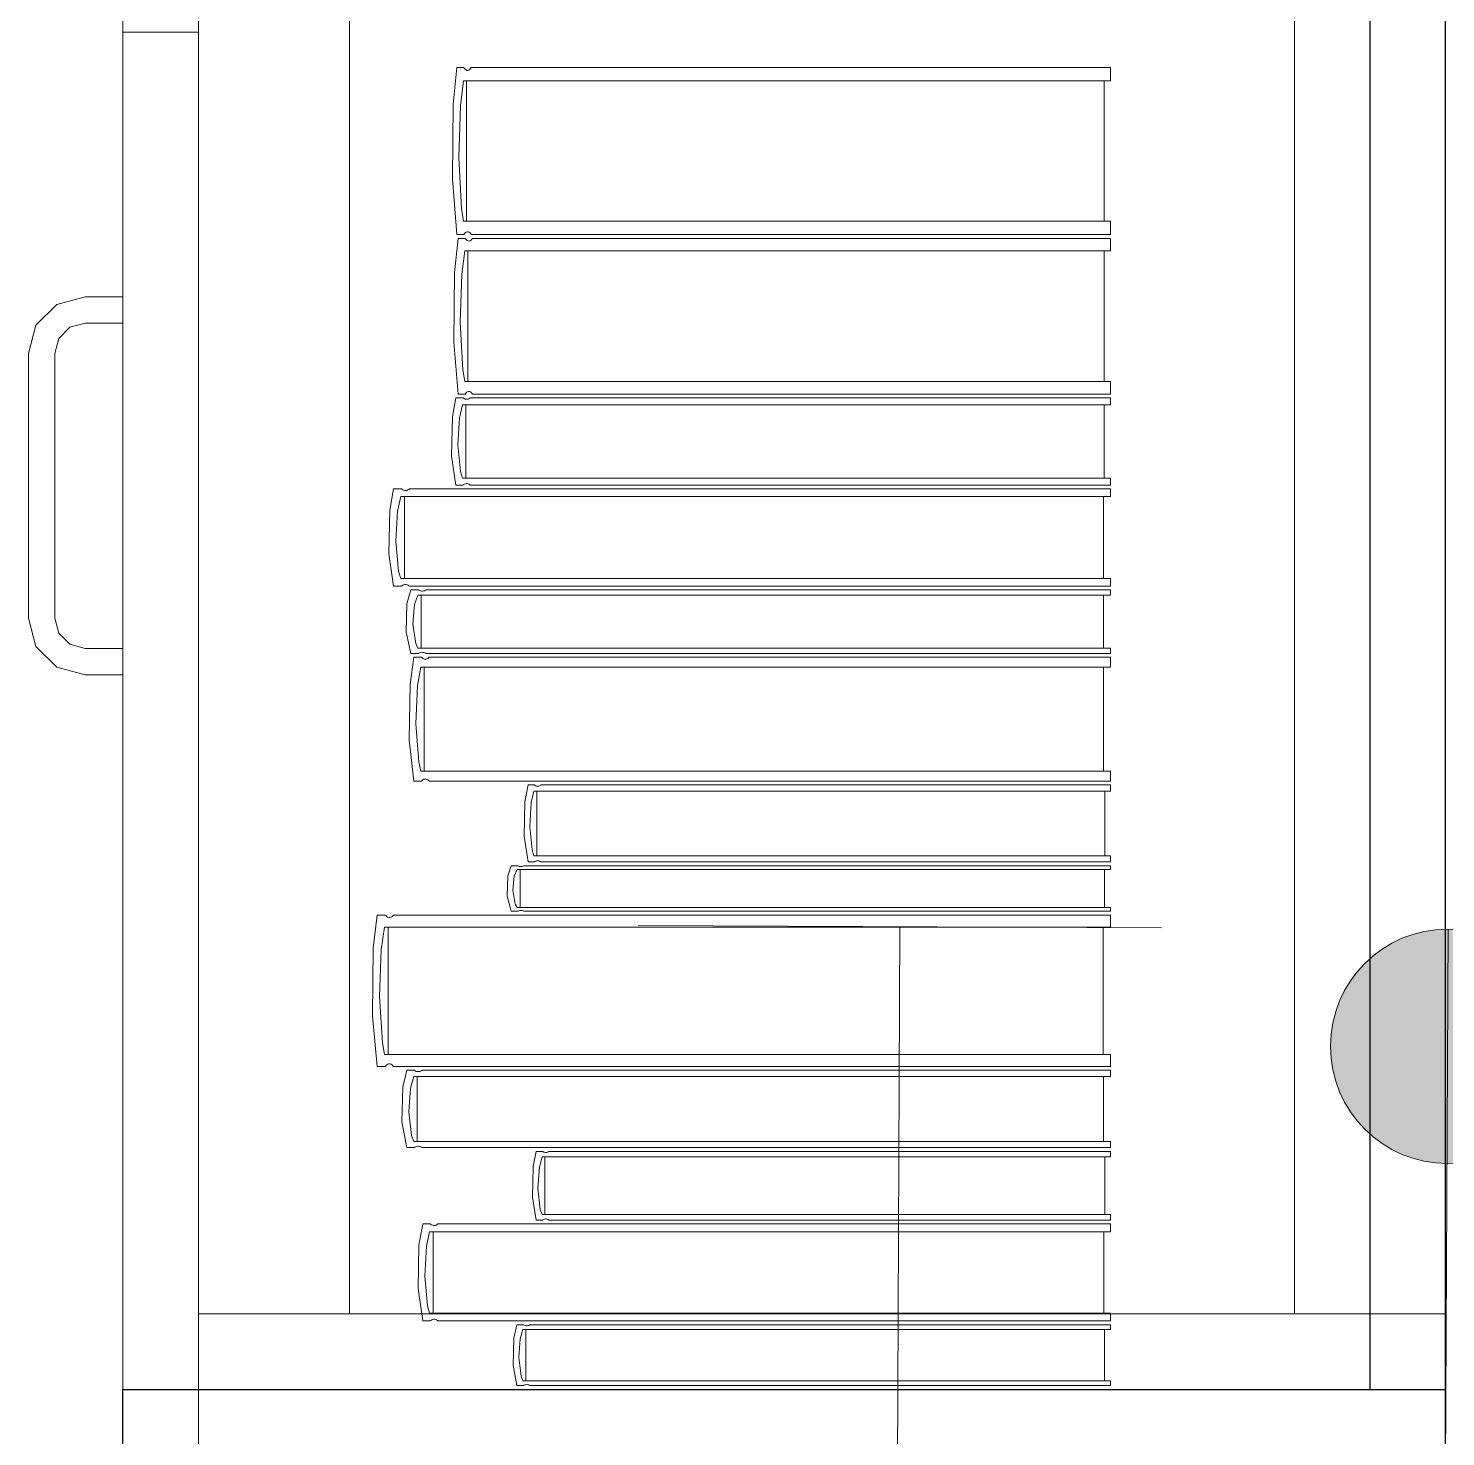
# Model space of a CAD drawing. Header units: inches. Extents: x -19 to 5698, y -728 to 92.
# Drawn here: x 228.6741 to 229.0491, y 34.9922 to 35.3647 of the extents above; entities that cross this region are included whole.
import ezdxf

# ---------------------------------------------------------------- set-up
doc = ezdxf.new("R2010")
doc.units = ezdxf.units.IN
doc.header["$MEASUREMENT"] = 0
doc.set_wipeout_variables(frame=1)
for name, pattern in [('HIDDEN', [0.375, 0.25, -0.125]), ('RAYITAS', [0.375, 0.25, -0.125]), ('Wipeout_Contour', [1, 0, -1])]:
    doc.linetypes.add(name, pattern=pattern)
for name, color, linetype, lineweight in [('00 conduct tomacorr', 120, 'HIDDEN', 30), ('T-TECHO-E', 150, 'Continuous', 20), ('TOMACORRIENTE', 22, 'RAYITAS', 9)]:
    doc.layers.add(name, color=color, linetype=linetype, lineweight=lineweight)
doc.layers.add('Interior - Mobiliario', color=7, linetype='Continuous')

# ---------------------------------------------------------------- blocks, each defined once
blk = doc.blocks.new('a')
at = {"layer": 'TOMACORRIENTE', "ltscale": 0.05}
h = blk.add_hatch(color=4, dxfattribs=at)
edge = h.paths.add_edge_path()
edge.add_arc((0, 0.0752), 0.02106, 0, 360)
at = {"layer": 'TOMACORRIENTE', "color": 4}
for p, q in [((-0.14553, 0.09625), (-0.0515, 0.09625)), ((-0.09851, 0.09625), (-0.09851, -0.09657)), ((0, 0.09625), (0, -0.09625)), ((0.06232, -0.09625), (0.06232, 0.09625))]:
    blk.add_line(p, q, dxfattribs=at)
blk.add_circle((0, 0.0752), 0.02106, dxfattribs=at)
blk = doc.blocks.new('CABLE 3FACE')
at = {"layer": 'T-TECHO-E', "rotation": 59.94170052614085}
blk.add_blockref('a', (0, 0), dxfattribs=at)

msp = doc.modelspace()

# ---------------------------------------------------------------- linework, layer by layer
at = {"layer": 'Interior - Mobiliario', "color": 175, "linetype": 'Continuous', "lineweight": 13}
for p, q in [((228.71913, 36.46472), (228.71913, 35.00472)), ((229.02913, 35.00472), (229.02913, 36.46472)), ((228.71913, 36.44472), (228.71913, 35.02472)), ((228.75913, 35.02472), (228.75913, 36.44472)), ((229.00913, 36.44472), (229.00913, 35.02472)), ((228.69913, 35.36372), (228.71913, 35.36372)), ((228.78751, 35.35434), (228.78656, 35.34465)), ((228.78939, 35.35434), (228.78751, 35.35434)), ((228.78948, 35.35417), (228.78939, 35.35434)), ((228.7897, 35.3539), (228.78948, 35.35417)), ((228.78994, 35.35371), (228.7897, 35.3539)), ((228.79019, 35.35361), (228.78994, 35.35371)), ((228.79045, 35.3536), (228.79019, 35.35361)), ((228.7907, 35.35368), (228.79045, 35.3536)), ((228.79094, 35.35385), (228.7907, 35.35368)), ((228.79116, 35.3541), (228.79094, 35.35385)), ((228.7913, 35.35434), (228.79116, 35.3541)), ((228.96047, 35.35434), (228.7913, 35.35434)), ((228.96047, 35.35081), (228.96047, 35.35434)), ((228.78844, 35.34419), (228.78924, 35.35081)), ((228.78924, 35.35081), (228.96047, 35.35081)), ((228.7901, 35.35081), (228.7901, 35.31369)), ((228.95874, 35.31369), (228.95874, 35.35081)), ((228.78656, 35.34465), (228.78635, 35.32489)), ((228.788, 35.33059), (228.78844, 35.34419)), ((228.78872, 35.31704), (228.788, 35.33059)), ((228.78635, 35.32489), (228.78751, 35.31016)), ((228.78924, 35.31369), (228.78872, 35.31704)), ((228.78751, 35.31016), (228.78939, 35.31016)), ((228.96047, 35.31369), (228.78924, 35.31369)), ((228.78939, 35.31016), (228.78953, 35.31039)), ((228.78953, 35.31039), (228.78975, 35.31065)), ((228.78975, 35.31065), (228.79, 35.31081)), ((228.79, 35.31081), (228.79025, 35.31089)), ((228.79025, 35.31089), (228.7905, 35.31088)), ((228.7905, 35.31088), (228.79075, 35.31078)), ((228.79075, 35.31078), (228.79099, 35.3106)), ((228.79099, 35.3106), (228.79121, 35.31033)), ((228.79121, 35.31033), (228.7913, 35.31016)), ((228.7913, 35.31016), (228.96047, 35.31016)), ((228.96047, 35.31016), (228.96047, 35.31369)), ((228.78786, 35.30916), (228.78691, 35.30013)), ((228.78973, 35.30916), (228.78786, 35.30916)), ((228.78983, 35.309), (228.78973, 35.30916)), ((228.79005, 35.30875), (228.78983, 35.309)), ((228.79028, 35.30857), (228.79005, 35.30875)), ((228.79053, 35.30848), (228.79028, 35.30857)), ((228.79079, 35.30847), (228.79053, 35.30848)), ((228.79104, 35.30854), (228.79079, 35.30847)), ((228.79128, 35.3087), (228.79104, 35.30854)), ((228.7915, 35.30894), (228.79128, 35.3087)), ((228.79164, 35.30916), (228.7915, 35.30894)), ((228.96047, 35.30916), (228.79164, 35.30916)), ((228.96047, 35.30586), (228.96047, 35.30916)), ((228.78879, 35.2997), (228.78958, 35.30586)), ((228.78958, 35.30586), (228.96047, 35.30586)), ((228.79044, 35.30586), (228.79044, 35.27129)), ((228.95875, 35.27129), (228.95875, 35.30586)), ((228.78691, 35.30013), (228.7867, 35.28172)), ((228.78835, 35.28703), (228.78879, 35.2997)), ((228.68163, 35.29171), (228.67614, 35.28622)), ((228.68913, 35.29372), (228.68163, 35.29171)), ((228.69913, 35.29372), (228.68913, 35.29372)), ((228.69913, 35.28672), (228.69913, 35.29372)), ((228.67614, 35.28622), (228.67413, 35.27872)), ((228.6822, 35.28272), (228.68513, 35.28564)), ((228.68513, 35.28564), (228.68913, 35.28672)), ((228.68913, 35.28672), (228.69913, 35.28672)), ((228.78907, 35.27441), (228.78835, 35.28703)), ((228.68113, 35.27872), (228.6822, 35.28272)), ((228.7867, 35.28172), (228.78786, 35.268)), ((228.67413, 35.27872), (228.67413, 35.20872)), ((228.68113, 35.20872), (228.68113, 35.27872)), ((228.78958, 35.27129), (228.78907, 35.27441)), ((228.96047, 35.27129), (228.78958, 35.27129)), ((228.96047, 35.268), (228.96047, 35.27129)), ((228.78727, 35.267), (228.78632, 35.26193)), ((228.78915, 35.267), (228.78727, 35.267)), ((228.78786, 35.268), (228.78973, 35.268)), ((228.7882, 35.26169), (228.789, 35.26515)), ((228.789, 35.26515), (228.96047, 35.26515)), ((228.78925, 35.26691), (228.78915, 35.267)), ((228.78947, 35.26677), (228.78925, 35.26691)), ((228.7897, 35.26667), (228.78947, 35.26677)), ((228.78995, 35.26662), (228.7897, 35.26667)), ((228.78973, 35.268), (228.78987, 35.26822)), ((228.78987, 35.26822), (228.7901, 35.26845)), ((228.78987, 35.26515), (228.78987, 35.24575)), ((228.79021, 35.26661), (228.78995, 35.26662)), ((228.7901, 35.26845), (228.79034, 35.26861)), ((228.79046, 35.26665), (228.79021, 35.26661)), ((228.79034, 35.26861), (228.79059, 35.26869)), ((228.7907, 35.26674), (228.79046, 35.26665)), ((228.79059, 35.26869), (228.79084, 35.26868)), ((228.79093, 35.26687), (228.7907, 35.26674)), ((228.79084, 35.26868), (228.79109, 35.26858)), ((228.79107, 35.267), (228.79093, 35.26687)), ((228.96047, 35.267), (228.79107, 35.267)), ((228.79109, 35.26858), (228.79133, 35.26841)), ((228.79133, 35.26841), (228.79155, 35.26816)), ((228.79155, 35.26816), (228.79164, 35.268)), ((228.79164, 35.268), (228.96047, 35.268)), ((228.95874, 35.24575), (228.95874, 35.26515)), ((228.96047, 35.26515), (228.96047, 35.267)), ((228.78632, 35.26193), (228.7861, 35.25161)), ((228.78776, 35.25458), (228.7882, 35.26169)), ((228.78849, 35.2475), (228.78776, 35.25458)), ((228.7861, 35.25161), (228.78727, 35.24391)), ((228.789, 35.24575), (228.78849, 35.2475)), ((228.77077, 35.24291), (228.76974, 35.23726)), ((228.77284, 35.24291), (228.77077, 35.24291)), ((228.77294, 35.24281), (228.77284, 35.24291)), ((228.77318, 35.24265), (228.77294, 35.24281)), ((228.77344, 35.24254), (228.77318, 35.24265)), ((228.77372, 35.24248), (228.77344, 35.24254)), ((228.77427, 35.24252), (228.774, 35.24247)), ((228.77454, 35.24262), (228.77427, 35.24252)), ((228.77478, 35.24277), (228.77454, 35.24262)), ((228.77494, 35.24291), (228.77478, 35.24277)), ((228.96047, 35.24291), (228.77494, 35.24291)), ((228.78727, 35.24391), (228.78915, 35.24391)), ((228.96047, 35.24575), (228.789, 35.24575)), ((228.78915, 35.24391), (228.78929, 35.24403)), ((228.78929, 35.24403), (228.78952, 35.24416)), ((228.78952, 35.24416), (228.78976, 35.24425)), ((228.78976, 35.24425), (228.79001, 35.24429)), ((228.79001, 35.24429), (228.79027, 35.24429)), ((228.79027, 35.24429), (228.79052, 35.24423)), ((228.79052, 35.24423), (228.79075, 35.24414)), ((228.79075, 35.24414), (228.79097, 35.24399)), ((228.79097, 35.24399), (228.79107, 35.24391)), ((228.79107, 35.24391), (228.96047, 35.24391)), ((228.96047, 35.24391), (228.96047, 35.24575)), ((228.96047, 35.24085), (228.96047, 35.24291)), ((228.7718, 35.23699), (228.77267, 35.24085)), ((228.77267, 35.24085), (228.96047, 35.24085)), ((228.77362, 35.24085), (228.77362, 35.21922)), ((228.774, 35.24247), (228.77372, 35.24248)), ((228.95858, 35.21922), (228.95858, 35.24085)), ((228.76974, 35.23726), (228.7695, 35.22575)), ((228.77132, 35.22907), (228.7718, 35.23699)), ((228.77211, 35.22118), (228.77132, 35.22907)), ((228.7695, 35.22575), (228.77077, 35.21716)), ((228.77267, 35.21922), (228.77211, 35.22118)), ((228.77077, 35.21716), (228.77284, 35.21716)), ((228.96047, 35.21922), (228.77267, 35.21922)), ((228.77284, 35.21716), (228.77299, 35.2173)), ((228.77299, 35.2173), (228.77324, 35.21745)), ((228.77324, 35.21745), (228.7735, 35.21755)), ((228.7735, 35.21755), (228.77378, 35.21759)), ((228.77378, 35.21759), (228.77406, 35.21759)), ((228.77406, 35.21759), (228.77433, 35.21753)), ((228.77433, 35.21753), (228.77459, 35.21742)), ((228.77459, 35.21742), (228.77483, 35.21726)), ((228.77483, 35.21726), (228.77494, 35.21716)), ((228.77494, 35.21716), (228.96047, 35.21716)), ((228.96047, 35.21716), (228.96047, 35.21922)), ((228.77532, 35.21616), (228.7743, 35.21249)), ((228.77733, 35.21616), (228.77532, 35.21616)), ((228.77632, 35.21231), (228.77717, 35.21482)), ((228.77717, 35.21482), (228.96047, 35.21482)), ((228.77743, 35.2161), (228.77733, 35.21616)), ((228.77767, 35.216), (228.77743, 35.2161)), ((228.77792, 35.21593), (228.77767, 35.216)), ((228.77819, 35.21589), (228.77792, 35.21593)), ((228.77809, 35.21482), (228.77809, 35.20074)), ((228.77846, 35.21588), (228.77819, 35.21589)), ((228.77873, 35.21591), (228.77846, 35.21588)), ((228.77899, 35.21598), (228.77873, 35.21591)), ((228.77923, 35.21607), (228.77899, 35.21598)), ((228.77938, 35.21616), (228.77923, 35.21607)), ((228.96047, 35.21616), (228.77938, 35.21616)), ((228.95862, 35.20074), (228.95862, 35.21482)), ((228.96047, 35.21482), (228.96047, 35.21616)), ((228.7743, 35.21249), (228.77407, 35.20499)), ((228.77585, 35.20715), (228.77632, 35.21231)), ((228.67413, 35.20872), (228.67614, 35.20122)), ((228.6822, 35.20472), (228.68113, 35.20872)), ((228.77662, 35.20201), (228.77585, 35.20715)), ((228.68513, 35.20179), (228.6822, 35.20472)), ((228.68913, 35.20072), (228.68513, 35.20179)), ((228.77407, 35.20499), (228.77532, 35.1994)), ((228.77717, 35.20074), (228.77662, 35.20201)), ((228.67614, 35.20122), (228.68163, 35.19573)), ((228.69913, 35.20072), (228.68913, 35.20072)), ((228.69913, 35.19372), (228.69913, 35.20072)), ((228.77613, 35.1984), (228.77512, 35.1912)), ((228.77532, 35.1994), (228.77733, 35.1994)), ((228.77814, 35.1984), (228.77613, 35.1984)), ((228.96047, 35.20074), (228.77717, 35.20074)), ((228.77733, 35.1994), (228.77748, 35.19949)), ((228.77748, 35.19949), (228.77772, 35.19958)), ((228.77772, 35.19958), (228.77798, 35.19965)), ((228.77798, 35.19965), (228.77825, 35.19968)), ((228.77824, 35.19827), (228.77814, 35.1984)), ((228.77847, 35.19807), (228.77824, 35.19827)), ((228.77825, 35.19968), (228.77852, 35.19967)), ((228.77873, 35.19793), (228.77847, 35.19807)), ((228.77852, 35.19967), (228.77879, 35.19964)), ((228.77899, 35.19786), (228.77873, 35.19793)), ((228.77879, 35.19964), (228.77904, 35.19957)), ((228.77926, 35.19785), (228.77899, 35.19786)), ((228.77904, 35.19957), (228.77928, 35.19946)), ((228.77953, 35.19791), (228.77926, 35.19785)), ((228.77928, 35.19946), (228.77938, 35.1994)), ((228.77938, 35.1994), (228.96047, 35.1994)), ((228.77979, 35.19803), (228.77953, 35.19791)), ((228.78003, 35.19822), (228.77979, 35.19803)), ((228.78018, 35.1984), (228.78003, 35.19822)), ((228.96047, 35.1984), (228.78018, 35.1984)), ((228.96047, 35.1994), (228.96047, 35.20074)), ((228.96047, 35.19577), (228.96047, 35.1984)), ((228.68163, 35.19573), (228.68913, 35.19372)), ((228.77713, 35.19086), (228.77798, 35.19577)), ((228.77798, 35.19577), (228.96047, 35.19577)), ((228.7789, 35.19577), (228.7789, 35.16822)), ((228.95863, 35.16822), (228.95863, 35.19577)), ((228.68913, 35.19372), (228.69913, 35.19372)), ((228.77512, 35.1912), (228.77489, 35.17654)), ((228.77666, 35.18077), (228.77713, 35.19086)), ((228.77743, 35.17071), (228.77666, 35.18077)), ((228.77489, 35.17654), (228.77613, 35.1656)), ((228.77798, 35.16822), (228.77743, 35.17071)), ((228.96047, 35.16822), (228.77798, 35.16822)), ((228.96047, 35.1656), (228.96047, 35.16822)), ((228.77613, 35.1656), (228.77814, 35.1656)), ((228.77814, 35.1656), (228.77829, 35.16578)), ((228.77829, 35.16578), (228.77853, 35.16596)), ((228.77853, 35.16596), (228.77878, 35.16609)), ((228.77878, 35.16609), (228.77905, 35.16615)), ((228.77905, 35.16615), (228.77932, 35.16614)), ((228.77932, 35.16614), (228.77959, 35.16607)), ((228.77959, 35.16607), (228.77984, 35.16593)), ((228.77984, 35.16593), (228.78008, 35.16573)), ((228.78008, 35.16573), (228.78018, 35.1656)), ((228.78018, 35.1656), (228.96047, 35.1656)), ((228.80636, 35.1646), (228.80552, 35.16013)), ((228.80803, 35.1646), (228.80636, 35.1646)), ((228.80812, 35.16452), (228.80803, 35.1646)), ((228.80832, 35.1644), (228.80812, 35.16452)), ((228.80853, 35.16431), (228.80832, 35.1644)), ((228.80875, 35.16426), (228.80853, 35.16431)), ((228.80898, 35.16426), (228.80875, 35.16426)), ((228.8092, 35.1643), (228.80898, 35.16426)), ((228.80942, 35.16437), (228.8092, 35.1643)), ((228.80962, 35.16449), (228.80942, 35.16437)), ((228.80974, 35.1646), (228.80962, 35.16449)), ((228.96047, 35.1646), (228.80974, 35.1646)), ((228.96047, 35.16297), (228.96047, 35.1646)), ((228.80552, 35.16013), (228.80532, 35.15102)), ((228.80719, 35.15992), (228.8079, 35.16297)), ((228.8079, 35.16297), (228.96047, 35.16297)), ((228.80867, 35.16297), (228.80867, 35.14585)), ((228.95893, 35.14585), (228.95893, 35.16297)), ((228.8068, 35.15364), (228.80719, 35.15992)), ((228.80744, 35.1474), (228.8068, 35.15364)), ((228.80532, 35.15102), (228.80636, 35.14422)), ((228.8079, 35.14585), (228.80744, 35.1474)), ((228.96047, 35.14585), (228.8079, 35.14585)), ((228.96047, 35.14422), (228.96047, 35.14585)), ((228.80185, 35.14322), (228.80098, 35.14058)), ((228.80357, 35.14322), (228.80185, 35.14322)), ((228.8027, 35.14045), (228.80343, 35.14226)), ((228.80343, 35.14226), (228.96047, 35.14226)), ((228.80366, 35.14317), (228.80357, 35.14322)), ((228.80386, 35.1431), (228.80366, 35.14317)), ((228.80408, 35.14305), (228.80386, 35.1431)), ((228.80431, 35.14302), (228.80408, 35.14305)), ((228.80423, 35.14226), (228.80423, 35.13215)), ((228.80454, 35.14302), (228.80431, 35.14302)), ((228.80477, 35.14304), (228.80454, 35.14302)), ((228.80499, 35.14309), (228.80477, 35.14304)), ((228.8052, 35.14316), (228.80499, 35.14309)), ((228.80533, 35.14322), (228.8052, 35.14316)), ((228.96047, 35.14322), (228.80533, 35.14322)), ((228.80636, 35.14422), (228.80803, 35.14422)), ((228.80803, 35.14422), (228.80816, 35.14433)), ((228.80816, 35.14433), (228.80836, 35.14445)), ((228.80836, 35.14445), (228.80858, 35.14452)), ((228.80858, 35.14452), (228.8088, 35.14456)), ((228.8088, 35.14456), (228.80903, 35.14456)), ((228.80903, 35.14456), (228.80925, 35.14451)), ((228.80925, 35.14451), (228.80946, 35.14442)), ((228.80946, 35.14442), (228.80966, 35.1443)), ((228.80966, 35.1443), (228.80974, 35.14422)), ((228.80974, 35.14422), (228.96047, 35.14422)), ((228.95889, 35.13215), (228.95889, 35.14226)), ((228.96047, 35.14226), (228.96047, 35.14322)), ((228.80098, 35.14058), (228.80078, 35.1352)), ((228.8023, 35.13675), (228.8027, 35.14045)), ((228.80078, 35.1352), (228.80185, 35.13118)), ((228.80296, 35.13306), (228.8023, 35.13675)), ((228.76646, 35.13018), (228.7654, 35.1214)), ((228.76857, 35.13018), (228.76646, 35.13018)), ((228.76868, 35.13003), (228.76857, 35.13018)), ((228.76893, 35.12978), (228.76868, 35.13003)), ((228.77072, 35.13018), (228.77056, 35.12997)), ((228.96047, 35.13018), (228.77072, 35.13018)), ((228.80185, 35.13118), (228.80357, 35.13118)), ((228.80343, 35.13215), (228.80296, 35.13306)), ((228.96047, 35.13215), (228.80343, 35.13215)), ((228.80357, 35.13118), (228.8037, 35.13125)), ((228.8037, 35.13125), (228.80391, 35.13132)), ((228.80391, 35.13132), (228.80413, 35.13136)), ((228.80413, 35.13136), (228.80436, 35.13138)), ((228.80436, 35.13138), (228.80459, 35.13138)), ((228.80459, 35.13138), (228.80482, 35.13135)), ((228.80482, 35.13135), (228.80504, 35.1313)), ((228.80504, 35.1313), (228.80524, 35.13123)), ((228.80524, 35.13123), (228.80533, 35.13118)), ((228.80533, 35.13118), (228.96047, 35.13118)), ((228.96047, 35.13118), (228.96047, 35.13215)), ((228.96047, 35.12698), (228.96047, 35.13018)), ((228.76751, 35.12098), (228.7684, 35.12698)), ((228.7684, 35.12698), (228.96047, 35.12698)), ((228.76919, 35.12961), (228.76893, 35.12978)), ((228.76947, 35.12952), (228.76919, 35.12961)), ((228.76937, 35.12698), (228.76937, 35.09333)), ((228.76976, 35.12951), (228.76947, 35.12952)), ((228.77004, 35.12959), (228.76976, 35.12951)), ((228.77031, 35.12974), (228.77004, 35.12959)), ((228.77056, 35.12997), (228.77031, 35.12974)), ((228.95853, 35.09333), (228.95853, 35.12698)), ((228.7654, 35.1214), (228.76516, 35.10349)), ((228.76702, 35.10865), (228.76751, 35.12098)), ((228.76783, 35.09637), (228.76702, 35.10865)), ((228.76516, 35.10349), (228.76646, 35.09013)), ((228.7684, 35.09333), (228.76783, 35.09637)), ((228.96047, 35.09333), (228.7684, 35.09333)), ((228.96047, 35.09013), (228.96047, 35.09333)), ((228.76646, 35.09013), (228.76857, 35.09013)), ((228.76857, 35.09013), (228.76873, 35.09034)), ((228.76873, 35.09034), (228.76898, 35.09057)), ((228.76898, 35.09057), (228.76925, 35.09072)), ((228.76925, 35.09072), (228.76954, 35.0908)), ((228.76954, 35.0908), (228.76982, 35.09079)), ((228.76982, 35.09079), (228.7701, 35.0907)), ((228.7701, 35.0907), (228.77037, 35.09053)), ((228.77037, 35.09053), (228.77061, 35.09028)), ((228.77061, 35.09028), (228.77072, 35.09013)), ((228.77072, 35.09013), (228.96047, 35.09013)), ((228.77423, 35.08913), (228.77321, 35.08464)), ((228.77626, 35.08913), (228.77423, 35.08913)), ((228.77636, 35.08905), (228.77626, 35.08913)), ((228.7766, 35.08893), (228.77636, 35.08905)), ((228.77685, 35.08884), (228.7766, 35.08893)), ((228.77712, 35.08879), (228.77685, 35.08884)), ((228.7774, 35.08879), (228.77712, 35.08879)), ((228.77767, 35.08882), (228.7774, 35.08879)), ((228.77793, 35.0889), (228.77767, 35.08882)), ((228.77817, 35.08902), (228.77793, 35.0889)), ((228.77832, 35.08913), (228.77817, 35.08902)), ((228.96047, 35.08913), (228.77832, 35.08913)), ((228.96047, 35.08749), (228.96047, 35.08913)), ((228.77524, 35.08443), (228.7761, 35.08749)), ((228.7761, 35.08749), (228.96047, 35.08749)), ((228.77703, 35.08749), (228.77703, 35.07032)), ((228.95861, 35.07032), (228.95861, 35.08749)), ((228.77321, 35.08464), (228.77298, 35.0755)), ((228.77477, 35.07814), (228.77524, 35.08443)), ((228.77554, 35.07187), (228.77477, 35.07814)), ((228.77298, 35.0755), (228.77423, 35.06868)), ((228.7761, 35.07032), (228.77554, 35.07187)), ((228.96047, 35.07032), (228.7761, 35.07032)), ((228.96047, 35.06868), (228.96047, 35.07032)), ((228.77423, 35.06868), (228.77626, 35.06868)), ((228.77626, 35.06868), (228.77641, 35.06879)), ((228.77641, 35.06879), (228.77665, 35.06891)), ((228.77665, 35.06891), (228.77691, 35.06898)), ((228.77691, 35.06898), (228.77718, 35.06902)), ((228.77718, 35.06902), (228.77746, 35.06902)), ((228.77746, 35.06902), (228.77773, 35.06897)), ((228.77773, 35.06897), (228.77798, 35.06888)), ((228.77798, 35.06888), (228.77822, 35.06876)), ((228.77822, 35.06876), (228.77832, 35.06868)), ((228.77832, 35.06868), (228.96047, 35.06868)), ((228.80852, 35.06768), (228.80769, 35.06369)), ((228.81017, 35.06768), (228.80852, 35.06768)), ((228.81026, 35.06761), (228.81017, 35.06768)), ((228.81045, 35.0675), (228.81026, 35.06761)), ((228.81066, 35.06742), (228.81045, 35.0675)), ((228.81088, 35.06738), (228.81066, 35.06742)), ((228.8111, 35.06738), (228.81088, 35.06738)), ((228.81132, 35.06741), (228.8111, 35.06738)), ((228.81153, 35.06748), (228.81132, 35.06741)), ((228.81173, 35.06758), (228.81153, 35.06748)), ((228.81186, 35.06768), (228.81173, 35.06758)), ((228.96047, 35.06768), (228.81186, 35.06768)), ((228.96047, 35.06622), (228.96047, 35.06768)), ((228.80769, 35.06369), (228.8075, 35.05555)), ((228.80896, 35.0579), (228.80934, 35.0635)), ((228.80934, 35.0635), (228.81004, 35.06622)), ((228.81004, 35.06622), (228.96047, 35.06622)), ((228.8108, 35.06622), (228.8108, 35.05094)), ((228.95895, 35.05094), (228.95895, 35.06622)), ((228.8075, 35.05555), (228.80852, 35.04949)), ((228.80959, 35.05232), (228.80896, 35.0579)), ((228.81004, 35.05094), (228.80959, 35.05232)), ((228.77849, 35.04849), (228.77749, 35.04286)), ((228.78046, 35.04849), (228.77849, 35.04849)), ((228.78057, 35.04839), (228.78046, 35.04849)), ((228.7808, 35.04823), (228.78057, 35.04839)), ((228.78105, 35.04812), (228.7808, 35.04823)), ((228.78131, 35.04806), (228.78105, 35.04812)), ((228.78158, 35.04806), (228.78131, 35.04806)), ((228.78184, 35.0481), (228.78158, 35.04806)), ((228.7821, 35.0482), (228.78184, 35.0481)), ((228.78233, 35.04835), (228.7821, 35.0482)), ((228.78248, 35.04849), (228.78233, 35.04835)), ((228.96047, 35.04849), (228.78248, 35.04849)), ((228.80852, 35.04949), (228.81017, 35.04949)), ((228.96047, 35.05094), (228.81004, 35.05094)), ((228.81017, 35.04949), (228.8103, 35.04958)), ((228.8103, 35.04958), (228.81049, 35.04969)), ((228.81049, 35.04969), (228.81071, 35.04976)), ((228.81071, 35.04976), (228.81093, 35.04979)), ((228.81093, 35.04979), (228.81115, 35.04979)), ((228.81115, 35.04979), (228.81137, 35.04974)), ((228.81137, 35.04974), (228.81158, 35.04967)), ((228.81158, 35.04967), (228.81177, 35.04956)), ((228.81177, 35.04956), (228.81186, 35.04949)), ((228.81186, 35.04949), (228.96047, 35.04949)), ((228.96047, 35.04949), (228.96047, 35.05094)), ((228.96047, 35.04643), (228.96047, 35.04849)), ((228.77947, 35.04259), (228.78031, 35.04643)), ((228.78031, 35.04643), (228.96047, 35.04643)), ((228.78122, 35.04643), (228.78122, 35.02488)), ((228.95865, 35.02488), (228.95865, 35.04643)), ((228.77749, 35.04286), (228.77726, 35.03139)), ((228.77901, 35.0347), (228.77947, 35.04259)), ((228.77977, 35.02683), (228.77901, 35.0347)), ((228.77726, 35.03139), (228.77849, 35.02283)), ((228.78031, 35.02488), (228.77977, 35.02683)), ((228.71913, 35.02472), (228.75913, 35.02472)), ((228.75913, 35.02472), (229.00913, 35.02472)), ((228.77849, 35.02283), (228.78046, 35.02283)), ((228.96047, 35.02488), (228.78031, 35.02488)), ((228.78046, 35.02283), (228.78061, 35.02297)), ((228.78061, 35.02297), (228.78085, 35.02312)), ((228.78085, 35.02312), (228.7811, 35.02321)), ((228.7811, 35.02321), (228.78137, 35.02326)), ((228.78137, 35.02326), (228.78164, 35.02326)), ((228.78164, 35.02326), (228.7819, 35.0232)), ((228.7819, 35.0232), (228.78215, 35.02309)), ((228.78215, 35.02309), (228.78238, 35.02293)), ((228.78238, 35.02293), (228.78248, 35.02283)), ((228.78248, 35.02283), (228.96047, 35.02283)), ((228.80342, 35.02183), (228.80256, 35.0183)), ((228.80513, 35.02183), (228.80342, 35.02183)), ((228.80521, 35.02177), (228.80513, 35.02183)), ((228.80541, 35.02167), (228.80521, 35.02177)), ((228.80563, 35.0216), (228.80541, 35.02167)), ((228.80586, 35.02157), (228.80563, 35.0216)), ((228.80609, 35.02156), (228.80586, 35.02157)), ((228.80632, 35.02159), (228.80609, 35.02156)), ((228.80654, 35.02165), (228.80632, 35.02159)), ((228.80674, 35.02175), (228.80654, 35.02165)), ((228.80687, 35.02183), (228.80674, 35.02175)), ((228.96047, 35.02183), (228.80687, 35.02183)), ((228.96047, 35.02283), (228.96047, 35.02488)), ((228.96047, 35.02054), (228.96047, 35.02183)), ((228.80256, 35.0183), (228.80237, 35.01109)), ((228.80387, 35.01317), (228.80427, 35.01813)), ((228.80427, 35.01813), (228.80499, 35.02054)), ((228.80499, 35.02054), (228.96047, 35.02054)), ((228.80578, 35.02054), (228.80578, 35.00701)), ((228.9589, 35.00701), (228.9589, 35.02054)), ((228.80453, 35.00823), (228.80387, 35.01317)), ((228.80499, 35.00701), (228.80453, 35.00823)), ((228.96047, 35.00701), (228.80499, 35.00701)), ((228.71913, 35.00472), (229.02913, 35.00472))]:
    msp.add_line(p, q, dxfattribs=at)

# ---------------------------------------------------------------- next in the draw order: wipeouts: each hides what was drawn before it
at = {"color": 254, "linetype": 'Wipeout_Contour', "lineweight": 0, "ltscale": 6610.17513}
msp.add_wipeout([(229.02913, 36.46472), (229.02913, 35.00472), (229.04913, 35.00472), (229.04913, 36.46472)], dxfattribs=at).dxf.layer = 'Interior - Mobiliario'

# ---------------------------------------------------------------- next in the draw order: linework, layer by layer
at = {"layer": 'Interior - Mobiliario', "color": 175, "linetype": 'Continuous', "lineweight": 30}
for p, q in [((229.02913, 35.00472), (229.02913, 36.46472)), ((229.04913, 35.00472), (229.04913, 36.46472)), ((229.02913, 35.00472), (229.04913, 35.00472))]:
    msp.add_line(p, q, dxfattribs=at)
at = {"layer": 'Interior - Mobiliario', "color": 175, "linetype": 'Continuous', "lineweight": 13}
for p, q in [((229.02913, 36.46472), (229.02913, 35.00472)), ((229.04913, 35.00472), (229.04913, 36.46472)), ((229.04913, 35.02472), (229.04913, 36.44472)), ((229.00913, 35.02472), (229.04913, 35.02472)), ((229.02913, 35.00472), (229.04913, 35.00472))]:
    msp.add_line(p, q, dxfattribs=at)

# ---------------------------------------------------------------- next in the draw order: wipeouts: each hides what was drawn before it
at = {"color": 254, "linetype": 'Wipeout_Contour', "lineweight": 0, "ltscale": 6609.451303}
msp.add_wipeout([(228.69913, 35.00472), (228.69913, 34.98472), (229.04913, 34.98472), (229.04913, 35.00472)], dxfattribs=at).dxf.layer = 'Interior - Mobiliario'

# ---------------------------------------------------------------- next in the draw order: linework, layer by layer
at = {"layer": 'Interior - Mobiliario', "color": 175, "linetype": 'Continuous', "lineweight": 13}
for p, q in [((228.69913, 34.98472), (228.69913, 36.48472)), ((229.04913, 36.48472), (229.04913, 34.98472)), ((228.69913, 36.46472), (228.69913, 35.00472)), ((228.69913, 36.46472), (228.69913, 35.00472)), ((228.71913, 36.46472), (228.71913, 35.00472)), ((228.71913, 36.46472), (228.71913, 35.00472)), ((229.02913, 35.00472), (229.02913, 36.46472)), ((229.02913, 35.00472), (229.02913, 36.46472)), ((229.02913, 35.00472), (229.02913, 36.46472)), ((229.04913, 35.00472), (229.04913, 36.46472)), ((228.69913, 35.00472), (228.69913, 35.36372)), ((228.71913, 35.00472), (228.71913, 35.36372)), ((228.71913, 35.02472), (228.71913, 34.98472)), ((229.04913, 34.98472), (229.04913, 35.02472)), ((228.80237, 35.01109), (228.80342, 35.00572)), ((228.96047, 35.00572), (228.96047, 35.00701)), ((229.04913, 35.00472), (228.69913, 35.00472)), ((228.69913, 35.00472), (228.69913, 34.98472)), ((228.69913, 35.00472), (229.04913, 35.00472)), ((228.69913, 35.00472), (229.02913, 35.00472)), ((228.69913, 35.00472), (228.71913, 35.00472)), ((228.71913, 35.00472), (229.02913, 35.00472)), ((228.71913, 35.00472), (229.02913, 35.00472)), ((228.80342, 35.00572), (228.80513, 35.00572)), ((228.80513, 35.00572), (228.80526, 35.0058)), ((228.80526, 35.0058), (228.80546, 35.00589)), ((228.80546, 35.00589), (228.80568, 35.00596)), ((228.80568, 35.00596), (228.80591, 35.00599)), ((228.80591, 35.00599), (228.80614, 35.00598)), ((228.80614, 35.00598), (228.80637, 35.00594)), ((228.80637, 35.00594), (228.80658, 35.00588)), ((228.80658, 35.00588), (228.80678, 35.00578)), ((228.80678, 35.00578), (228.80687, 35.00572)), ((228.80687, 35.00572), (228.96047, 35.00572)), ((229.04913, 34.98472), (229.04913, 35.00472))]:
    msp.add_line(p, q, dxfattribs=at)
at = {"layer": 'Interior - Mobiliario', "color": 175, "linetype": 'Continuous', "lineweight": 30}
for p, q in [((228.69913, 35.00472), (229.04913, 35.00472)), ((228.69913, 34.98472), (228.69913, 35.00472)), ((229.04913, 34.98472), (229.04913, 35.00472))]:
    msp.add_line(p, q, dxfattribs=at)

# ---------------------------------------------------------------- next in the draw order: block references
at = {"layer": '00 conduct tomacorr', "xscale": 1.47256122672843, "yscale": 1.47256122672843, "zscale": 1.47256122672843, "rotation": 299.7894777823319}
msp.add_blockref('CABLE 3FACE', (229.04913, 34.98472), dxfattribs=at)

doc.saveas('drawing.dxf')
